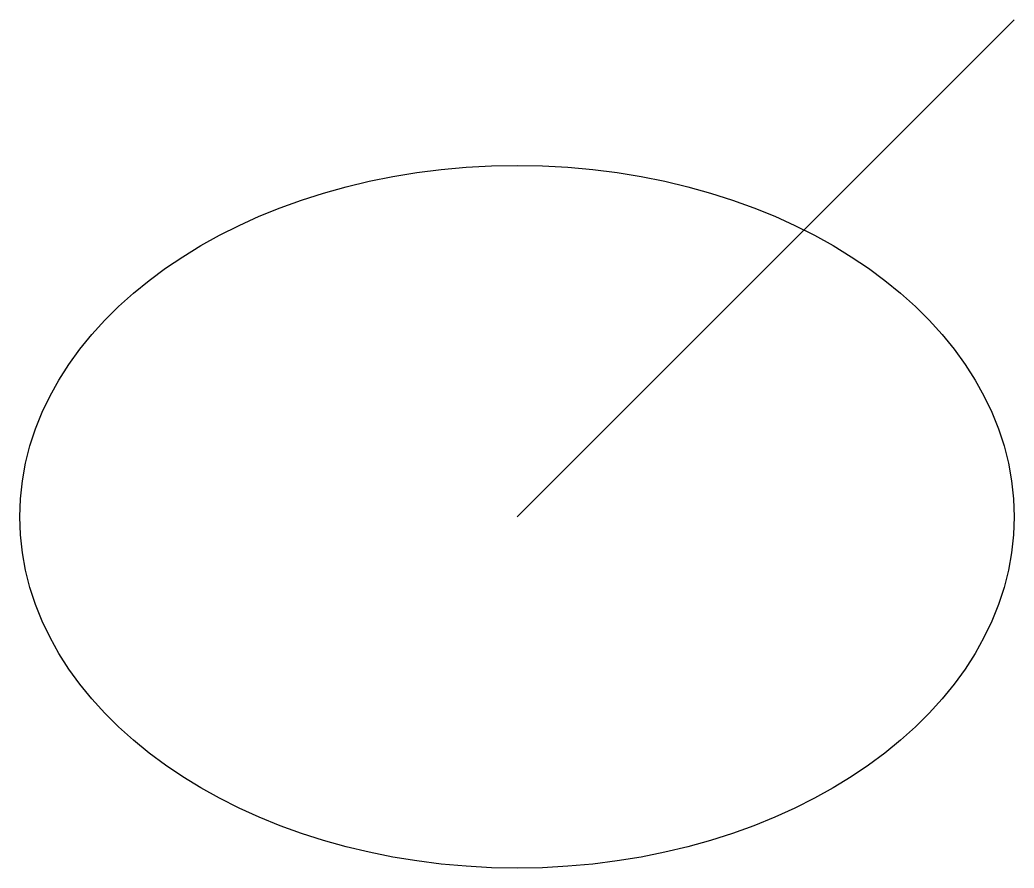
# Model space of a CAD drawing. Extents: x -1 to 1, y -0.71 to 1.
import ezdxf

# ---------------------------------------------------------------- set-up
doc = ezdxf.new("R2010")
doc.units = 0

msp = doc.modelspace()

# ---------------------------------------------------------------- linework, layer by layer
msp.add_line((0, 0), (1, 1))
at = {"extrusion": (0, 1, 1)}
msp.add_circle((0, 0), 1, dxfattribs=at)

doc.saveas('drawing.dxf')
